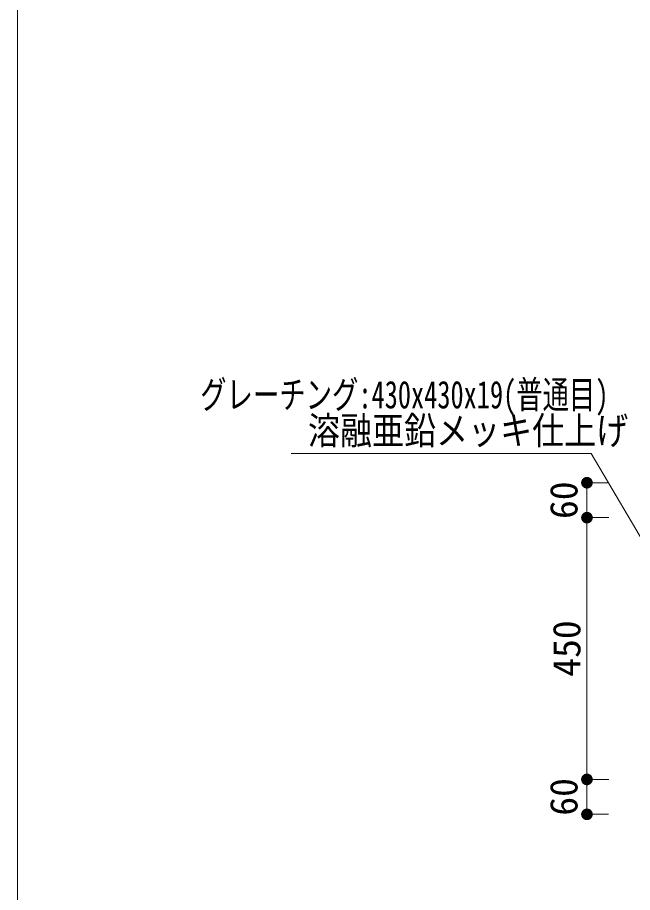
# Model space of a CAD drawing. Units: millimetres at full size, sheet at 1:30. Extents: x 19346 to 27561, y 3588 to 9188.
# Drawn here: x 19346 to 20403, y 4747 to 6251 of the extents above; entities that cross this region are included whole.
import ezdxf
from ezdxf.enums import TextEntityAlignment as Align

# ---------------------------------------------------------------- set-up
doc = ezdxf.new("R2010")
doc.units = ezdxf.units.MM
doc.header["$LTSCALE"] = 30.0003
for name, color, linetype, lineweight in [('_0-0_', 7, 'Continuous', 13), ('L-DIM2', 1, 'Continuous', 13), ('寸法', 1, 'Continuous', 13)]:
    doc.layers.add(name, color=color, linetype=linetype, lineweight=lineweight)
doc.styles.add('ＭＳ ゴシック', font='')
doc.styles.get('ＭＳ ゴシック').set_extended_font_data('MS Gothic')

# ---------------------------------------------------------------- blocks, each defined once
blk = doc.blocks.new('filled_dot')
at = {"color": 0, "linetype": 'Continuous', "lineweight": -2, "const_width": 1.25}
blk.add_lwpolyline([(-0.625, 0, 1), (0.625, 0, 1)], format="xyb", close=True, dxfattribs=at)

msp = doc.modelspace()

# ---------------------------------------------------------------- linework, layer by layer
at = {"layer": '_0-0_', "color": 6}
msp.add_lwpolyline([(27560.78, 9023.78), (19346.4, 9023.78), (19346.4, 3588.33), (27560.78, 3588.33)], close=True, dxfattribs=at)
at = {"layer": 'L-DIM2'}
for p, q in [((20332.02, 5501.76), (19816.95, 5501.76)), ((20563.47, 5109.42), (20332.02, 5501.76))]:
    msp.add_line(p, q, dxfattribs=at)
at = {"layer": '寸法'}
for p, q in [((20325.02, 5391.5), (20325.02, 5451.5)), ((20362.62, 5451.5), (20325.02, 5451.5)), ((20325.02, 4941.5), (20325.02, 5391.5)), ((20362.62, 5391.5), (20325.02, 5391.5)), ((20362.62, 5391.5), (20325.02, 5391.5)), ((20325.02, 4881.5), (20325.02, 4941.5)), ((20362.62, 4941.5), (20325.02, 4941.5)), ((20362.62, 4941.5), (20325.02, 4941.5)), ((20361.79, 4881.5), (20325.02, 4881.5))]:
    msp.add_line(p, q, dxfattribs=at)

# ---------------------------------------------------------------- block references
at = {"layer": '寸法', "xscale": 8, "yscale": 8}
for p, rotation in [((20325.02, 5451.5), 270), ((20325.02, 5391.5), 270), ((20325.02, 5391.5), 90), ((20325.02, 4941.5), 270), ((20325.02, 4941.5), 90), ((20325.02, 4881.5), 90)]:
    msp.add_blockref('filled_dot', p, dxfattribs=dict(at, rotation=rotation))

# ---------------------------------------------------------------- texts
at = {"layer": '寸法', "color": 3, "style": 'ＭＳ ゴシック'}
for s, width, p in [('グレーチング:430x430x19(普通目)', 0.7, (19660.31, 5565.06)), ('溶融亜鉛メッキ仕上げ', 0.85, (19845.57, 5503.2))]:
    msp.add_text(s, height=47.47, dxfattribs=dict(at, width=width)).set_placement(p, align=Align.BOTTOM_LEFT)
at = {"layer": '寸法', "style": 'ＭＳ ゴシック'}
for s, p in [('60', (20285.02, 5421.5)), ('450', (20290.02, 5166.5)), ('60', (20285.02, 4911.5))]:
    msp.add_text(s, height=47.47, rotation=90, dxfattribs=at).set_placement(p, align=Align.MIDDLE_CENTER)

doc.saveas('drawing.dxf')
